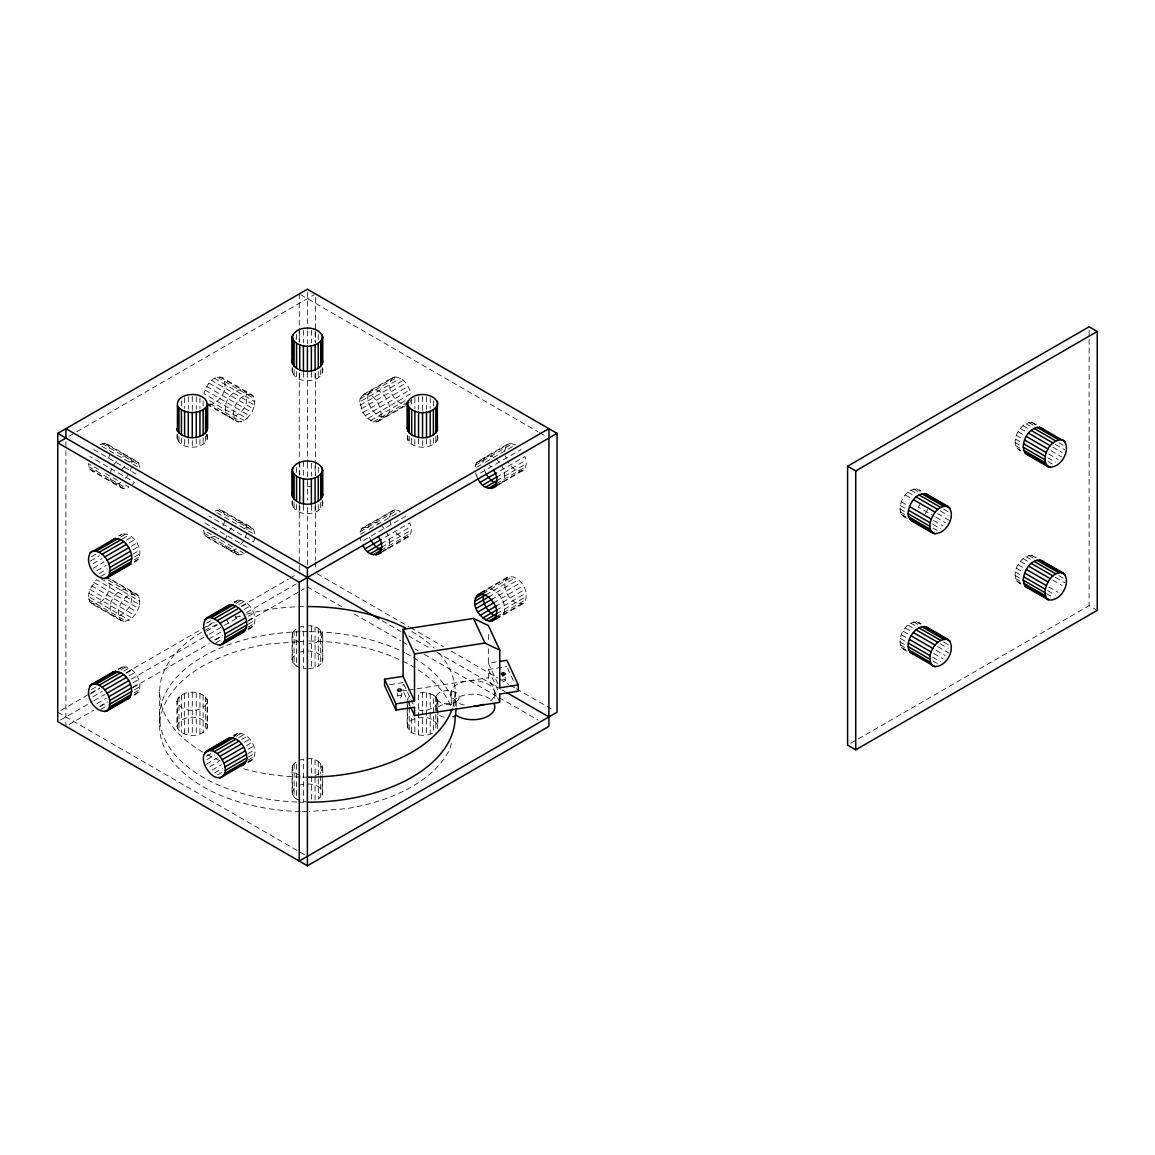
<?xml version="1.0" encoding="UTF-8"?>
<svg xmlns="http://www.w3.org/2000/svg" width="1155" height="1155" viewBox="0 0 1155 1155"><rect width="100%" height="100%" fill="white"/><g stroke="black" fill="none" stroke-linecap="round" stroke-linejoin="round"><path stroke-width="0.75" stroke-dasharray="5 3.75" d="M88.372 596.514L89.83 589.411L96.428 579.767L139.567 604.671C137.69 612.525 130.746 623.498 121.405 620.784L91.563 603.545L89.83 601.943L88.372 596.514L129.086 620.018M139.567 604.671L139.567 598.189L136.752 594.19L106.91 576.966M254.692 405.275L254.692 398.778L251.891 394.779L222.034 377.555C212.693 374.841 205.749 385.813 203.872 393.653L247.011 418.558L251.891 412.508L254.692 405.275L211.553 380.356M907.18 518.35C890.187 512.517 907.108 481.346 921.185 490.976M907.18 651.29C890.187 645.457 907.108 614.287 921.185 623.917M1020.962 451.1C1006.121 444.141 1022.854 415.136 1036.309 424.506M1020.962 584.04C1006.121 577.081 1022.854 548.076 1036.309 557.446M134.038 562.37C148.88 555.411 132.146 526.406 118.691 535.79M134.038 695.31C148.88 688.351 132.146 659.346 118.691 668.731M247.82 629.619C264.813 623.787 247.892 592.631 233.815 602.26M247.82 762.56C264.813 756.727 247.892 725.571 233.815 735.186M359.739 401.81L360.1 398.778L362.915 394.779L392.758 377.555C402.099 374.841 409.043 385.813 410.92 393.653L367.781 418.558L362.915 412.508L359.739 401.81L400.439 378.306M378.725 523.778C373.902 520.053 367.059 523.995 367.882 530.058L400.439 511.246L395.01 509.803L392.758 510.496L362.915 527.72L361.183 529.322L359.739 534.751L366.525 530.838M389.582 517.512L391.04 512.098L392.758 510.496M380.977 552.74L408.119 537.075C412.552 533.827 411.469 527.431 409.837 522.941L379.995 540.179M515.563 444.776L510.135 443.332L507.897 444.025L478.04 461.249L476.322 462.852L474.864 468.28L481.649 464.368M504.706 451.042L506.164 445.628L507.897 444.025M496.101 486.269L524.962 469.002L526.42 463.588L524.962 456.47L495.12 473.709M496.101 619.21L523.244 603.545C531.964 594.363 520.212 574.006 507.897 576.966L479.397 593.41M464.296 705.099A22.061 12.734 0 0 1 457.135 702.341L451.432 696.624L450.681 693.332L451.432 690.026A22.061 12.734 0 0 1 482.934 682.028A22.061 12.734 0 0 1 489.648 701.518M436.229 696.855L436.229 710.484A11.507 6.641 0 0 1 451.273 704.507L451.432 703.669A22.061 12.734 0 0 1 469.868 694.328A22.061 12.734 0 0 1 491.857 700.594M207.626 434.93C209.358 450.999 175.907 451.244 177.451 435.767M176.917 701.273C180.512 689.131 204.031 689.131 207.626 701.273L207.626 726.336C204.031 738.478 180.512 738.478 176.917 726.336L176.917 701.273C180.512 713.415 204.031 713.415 207.626 701.273M176.917 726.336C180.512 714.194 204.031 714.194 207.626 726.336M322.75 368.459C324.483 384.528 291.031 384.774 292.576 369.297M322.75 501.4C324.483 517.469 291.031 517.714 292.576 502.237M296.546 666.132L292.576 662.162L292.056 659.866L292.056 634.802L292.576 632.507L296.546 628.537L296.546 666.132L299.723 667.547M292.056 659.866L292.576 657.57L296.546 653.6M296.546 799.072L294.106 797.239L292.056 792.806L292.056 767.743L292.576 765.447L296.546 761.477L296.546 799.072L299.723 800.473M307.403 625.938C325.234 623.945 327.717 644.36 308.717 643.566M292.056 792.806L294.106 788.374L296.546 786.541M308.717 668.63C314.247 668.37 321.841 666.247 322.75 659.866L322.75 634.802M307.403 758.878C318.535 755.991 329.94 771.684 315.07 775.409M318.26 761.477L318.26 799.072L322.231 795.102L322.75 780.275M407.701 435.767C406.156 451.244 439.607 450.999 437.875 434.93M418.558 734.898L418.558 692.711L426.498 692.711L433.385 695.007L433.385 732.602C425.545 738.464 401.796 734.667 409.231 721.904C417.056 715.364 434.424 715.162 437.875 726.336L437.875 710.224M433.385 695.007C445.844 703.222 427.292 713.429 418.558 709.834M451.273 743.315L450.118 748.411A147.753 85.297 0 0 1 345.634 808.731L309.136 811.503M108.628 458.16L109.711 454.507M110.461 472.655L111.544 469.002M130.342 470.691L131.425 467.039M224.85 520.977L222.034 528.21M225.586 539.125L226.669 535.472M245.466 537.162L246.549 533.509M254.692 538.216L253.609 541.854L208.925 516.068M233.729 737.626L236.53 733.627M409.837 402.546L410.92 400.15M483.368 593.482C493.82 576.1 516.949 616.164 496.664 616.51M919.611 504.749L918.47 507.146L934.366 516.314M927.754 509.442L924.361 515.13M113.262 465.422L118.128 459.358M121.405 470.114L126.27 464.065M128.609 474.286L124.624 479.412M228.387 531.892L232.386 526.752M243.748 540.757L238.883 546.806M409.231 696.84L407.701 698.977L407.701 728.632M131.887 485.028L134.514 482.27L89.83 456.47M121.405 534.216L119.687 535.819L123.657 533.523M392.758 377.555C384.485 386.622 394.562 403.86 405.867 404.827M367.781 418.558C391.17 433.832 380.096 388.268 362.915 394.779M119.687 668.759L121.405 667.157M234.811 602.289L236.53 600.687M507.897 576.966C499.177 586.148 510.929 606.505 523.244 603.545M206.687 404.135L236.53 421.373L241.395 421.806L247.011 418.558M219.017 539.01L203.511 530.058L204.955 535.472L206.687 537.075L236.53 554.313L241.395 554.747L247.011 551.498M69.011 436.258L75.234 432.663M76.793 431.768L314.189 294.713M361.183 396.382L395.01 376.862M120.842 536.916L126.27 533.783M360.1 398.778L397.623 377.122M91.476 556.696L96.125 554.01M122.3 538.894L129.086 534.982M90.292 561.041L99.604 555.671M126.458 540.165L131.887 537.032M360.1 405.275L403.254 380.356M92.934 563.799L102.232 558.428M129.086 542.922L134.514 539.789M361.183 408.913L405.867 383.128M93.107 568.289L103.964 562.023M131.323 546.214L136.752 543.081M362.915 412.508L408.119 386.42M96.905 570.671L106.217 565.3M133.056 549.809L138.484 546.676M365.168 415.8L409.837 390M99.518 573.443L107.271 568.967M132.782 554.241L139.567 550.329M100.788 576.388L108.541 571.913M134.514 556.912L139.943 553.779M370.596 420.608L405.087 400.698M134.139 559.944L139.567 556.811M373.397 421.806L409.375 401.045M134.413 561.561L138.484 559.208M376.01 422.066L408.293 403.442M378.263 421.373L408.119 404.135M118.229 669.597L123.657 666.464M234.71 602.347L238.782 599.994M361.183 529.322L395.01 509.803M476.322 462.852L510.135 443.332M120.842 669.857L126.27 666.724M235.967 603.386L241.395 600.254M360.1 531.719L397.623 510.062M475.239 465.248L512.762 443.592M91.476 689.622L96.125 686.936M123.657 671.055L129.086 667.922M206.601 623.151L211.264 620.466M238.782 604.585L244.21 601.452M512.459 446.566L483.007 463.588C482.184 457.524 489.027 453.583 493.864 457.308M60.868 710.441L99.821 687.947M126.314 672.658L213.559 622.285M241.612 606.086L288.346 579.103M289.905 578.193L296.142 574.598M90.292 693.982L99.604 688.611M126.458 673.105L131.887 669.972M206.976 626.616L214.729 622.141M241.597 606.635L247.011 603.502M92.934 696.739L102.232 691.369M129.086 675.863L134.514 672.73M206.514 631.164L217.371 624.898M244.21 609.392L249.639 606.26M405.867 516.068L361.183 541.854L360.1 538.216M478.04 478.978L476.322 475.384L520.992 449.598M60.464 720.07L92.386 701.648M93.93 700.739L104.845 694.444M131.323 679.154L207.683 635.077M209.243 634.182L240.399 616.178M246.636 612.583L298.048 582.9M96.905 703.612L106.217 698.241M133.056 682.749L138.484 679.616M208.925 638.932L221.341 631.771M248.181 616.279L253.609 613.146M99.518 706.384L107.271 701.908M132.782 687.182L139.567 683.255M214.657 639.913L222.41 635.438M247.906 620.711L254.692 616.784M381.078 543.832L410.92 526.593M496.202 477.362L526.045 460.123M69.011 724.532L93.93 710.137M100.167 706.542L107.964 702.052M132.883 687.658L209.243 643.58M215.465 639.971L221.702 636.376M248.195 621.087L304.285 588.704M100.788 709.329L108.541 704.853M134.514 689.853L139.943 686.72M215.913 642.859L222.107 639.278M248.282 624.162L255.067 620.249M381.439 547.282L411.296 530.058M496.578 480.812L526.42 463.588M134.139 692.885L139.567 689.752M247.906 627.194L254.692 623.281M381.078 550.314L410.92 533.076M496.202 483.844L526.045 466.606M138.484 692.148L134.413 694.502L136.752 693.751M248.181 628.811L253.609 625.678M381.352 551.931L409.837 535.472M495.12 486.241L524.962 469.002M233.353 736.067L238.782 732.934M480.292 593.497L510.135 576.258M235.967 736.327L241.395 733.194M482.906 593.757L512.762 576.518M206.601 756.092L211.264 753.407M238.782 737.525L244.21 734.392M485.721 594.955L515.563 577.717M206.976 759.557L214.729 755.081M241.597 739.575L247.011 736.442M488.522 597.005L518.378 579.767M206.514 764.105L217.371 757.824M244.21 742.333L249.639 739.2M491.149 599.763L520.992 582.539M209.791 766.79L219.089 761.419M246.463 745.625L251.891 742.492M493.387 603.054L523.244 585.816M212.029 770.082L221.341 764.711M248.181 749.22L253.609 746.087M495.12 606.649L524.962 589.411M214.657 772.854L222.41 768.378M247.906 753.652L254.692 749.725M496.202 610.302L526.045 593.064M217.458 774.89L222.107 772.204M248.282 757.102L255.067 753.19M496.578 613.753L526.42 596.514M247.906 760.134L254.692 756.222M496.202 616.784L526.045 599.546M248.181 761.751L253.609 758.618M495.12 619.181L524.962 601.943M850.715 743.3L1089.107 605.668L1095.893 609.58M133.157 464.368L139.943 468.28L138.484 462.852L136.752 461.249L106.91 444.025L104.657 443.332L99.229 444.776L131.8 463.588C132.608 457.524 125.78 453.583 120.943 457.308M129.086 462.014L134.514 460.556L136.752 461.249M120.943 482.386C116.106 486.111 109.277 482.169 110.086 476.12M91.563 470.605L93.8 471.298L99.229 469.854L88.372 463.588L89.83 469.002L91.563 470.605L121.405 487.843L123.657 488.536L129.086 487.078L123.657 483.945M248.282 530.838L255.067 534.751L253.609 529.322L251.891 527.72L222.034 510.496L219.782 509.803L214.354 511.246L246.925 530.058C247.733 523.995 240.904 520.053 236.068 523.778M214.354 536.324L208.925 537.768L206.687 537.075M244.21 528.485L247.011 527.286L251.891 527.72M134.514 561.503L136.752 560.81M478.04 461.249L482.906 460.816L485.721 462.014M523.244 470.605C516.747 473.146 510.958 466.764 507.897 461.74M499.292 483.83C507.449 481.808 504.764 470.691 501.53 465.422M362.915 527.72L365.168 527.027L370.596 528.485M408.119 537.075C403.081 539.298 398.085 535.155 395.01 531.502M384.153 550.3C392.325 548.279 389.639 537.162 386.405 531.892M249.639 627.974L251.891 627.281M249.639 760.914L251.891 760.221M299.723 627.122L303.433 626.241L303.433 668.427L307.403 668.731M299.723 652.2L303.433 651.305M299.723 760.062L303.433 759.182L303.433 801.368L307.403 801.671M299.723 785.126L303.433 784.245M488.348 648.836L488.348 663.158L498.455 661.598M389.61 684.698L403.095 682.619M499.769 702.341L488.348 677.725L488.348 669.424L506.886 666.551M406.647 690.372L403.095 690.921L403.095 684.28M408.422 690.098L488.348 677.725M208.925 404.827C220.23 403.86 230.307 386.622 222.034 377.555M296.965 641.834L269.158 643.941A147.753 85.297 0 0 0 160.502 735.461A147.753 85.297 0 0 0 300.416 811.546M298.654 641.704L303.924 641.299M307.403 486.269L311.374 486.573M307.403 651.001C313.279 651.16 321.696 652.979 322.75 659.866M307.403 783.942C313.279 784.101 321.696 785.92 322.75 792.806M1018.248 449.526L1020.486 450.233L1016.516 447.938M903.109 515.996L905.361 516.689M1018.248 582.466L1020.486 583.16M251.891 394.779C239.561 391.834 227.809 412.191 236.53 421.373M903.109 648.937L905.361 649.63M136.752 594.19C124.437 591.23 112.685 611.587 121.405 620.784M91.563 603.545C102.968 606.144 111.472 590.999 109.711 580.951M299.723 642.469L294.106 639.235L292.056 634.802M299.723 775.409L294.106 772.175L292.056 767.743M1031.343 422.254L1035.414 424.607M1028.73 422.513L1034.158 425.646M1025.914 423.712L1032.7 427.624M1058.875 442.726L1063.524 445.411M1023.113 425.762L1028.542 428.895M1055.396 444.401L1064.708 449.771M1020.486 428.519L1025.914 431.652M1052.768 447.144L1062.066 452.529M1018.248 431.811L1023.677 434.944M1051.036 450.739L1061.893 457.005M1016.516 435.406L1021.944 438.539M1048.783 454.031L1058.096 459.401M1015.433 439.044L1020.861 442.177M1047.729 457.698L1055.482 462.173M1015.057 442.509L1020.486 445.642M1048.018 461.524L1052.667 464.209M1015.433 445.541L1020.861 448.674M916.218 488.724L920.29 491.063L918.47 489.417M1031.343 555.194L1035.414 557.533L1033.595 555.887M913.605 488.984L919.034 492.117M1028.73 555.454L1034.158 558.587M910.79 490.168L916.218 493.301M943.736 509.196L948.399 511.882M1025.914 556.638L1032.7 560.565M1058.875 575.666L1063.524 578.352M907.989 492.218L913.403 495.351M940.271 510.871L948.024 515.347M1023.113 558.688L1028.542 561.821M1055.396 577.341L1064.708 582.712M905.361 494.99L910.79 498.123M937.629 513.614L950.045 520.775M1020.486 561.46L1025.914 564.593M1052.768 580.084L1062.066 585.455M935.911 517.209L945.209 522.58M1018.248 564.752L1023.677 567.885M901.391 501.862L906.819 504.995M933.659 520.501L942.971 525.872M1016.516 568.332L1021.944 571.465M1048.783 586.971L1058.096 592.342M900.308 505.515L907.094 509.427M932.59 524.153L940.343 528.629M1015.433 571.985L1022.218 575.897M1047.729 590.624L1055.482 595.099M899.933 508.98L906.718 512.892M932.894 527.994L939.087 531.574M1015.057 575.45L1020.486 578.583M1046.459 593.569L1054.212 598.045M900.308 512.011L907.094 515.924M1015.433 578.482L1020.861 581.615M901.391 514.408L906.819 517.541M1016.516 580.878L1020.587 583.217M916.218 621.664L920.29 624.003M913.605 621.924L919.034 625.057M910.79 623.108L916.218 626.241M943.736 642.137L948.399 644.822M907.989 625.158L913.403 628.291M940.271 643.797L948.024 648.273M905.361 627.93L910.79 631.063M937.629 646.555L948.486 652.82M903.109 631.207L908.537 634.355M935.911 650.149L945.209 655.52M901.391 634.802L906.819 637.935M933.659 653.441L942.971 658.812M900.308 638.455L907.094 642.368M932.59 657.094L940.343 661.57M300.618 294.713L537.999 431.768M539.558 432.663L545.795 436.258M899.933 641.906L906.718 645.833M932.894 660.934L939.087 664.515M900.308 644.938L907.094 648.865M901.391 647.334L906.819 650.467M219.782 376.862L253.609 396.382M217.169 377.122L254.692 398.778M214.354 378.306L255.067 401.81M208.925 383.128L253.609 408.913M206.687 386.42L251.891 412.508M204.955 390L249.639 415.8M209.705 400.698L244.21 420.608M210.08 403.73L241.395 421.806M206.514 403.442L238.782 422.066M104.657 443.332L138.484 462.852M219.782 509.803L253.609 529.322M102.044 443.592L139.567 465.248M217.169 510.062L254.692 531.719M317.105 573.703L409.029 626.775M410.588 627.67L443.303 646.569M451.1 651.059L497.834 678.057M499.393 678.952L508.749 684.352M510.308 685.247L514.986 687.947M516.53 688.842L553.938 710.441M93.8 449.598L138.484 475.384M382.19 620.683L400.886 631.482M408.682 635.972L430.497 648.561M436.72 652.171L500.606 689.044M502.165 689.954L505.284 691.744M204.955 522.941L249.639 548.74M307.403 586.899L341.678 606.693M354.137 613.883L400.886 640.881M402.445 641.776L407.123 644.476M414.905 648.966L418.023 650.77M424.26 654.365L497.487 696.653M499.047 697.548L537.999 720.041M105.437 473.435L119.384 481.491M220.562 539.905L234.523 547.961M244.21 553.548L236.068 548.856C231.231 552.581 224.402 548.639 225.211 542.59M88.747 466.606L126.27 488.276M203.872 533.076L241.395 554.747M89.83 469.002L123.657 488.536M204.955 535.472L238.782 555.006M106.217 577.154L138.484 595.792M108.238 580.099L139.567 598.189M100.788 578.612L139.943 601.221M93.8 582.539L138.484 608.324M91.563 585.816L136.752 611.919M89.83 589.411L134.514 615.211M88.747 593.064L131.887 617.968M88.747 599.546L126.27 621.217M89.83 601.943L123.657 621.477M57.75 712.231L304.285 854.57M1033.595 422.947L1035.313 424.549M918.47 622.357L920.189 623.945M222.034 510.496L223.752 512.098L225.211 517.512M236.53 554.313L234.811 552.711L233.353 547.282M106.91 444.025L108.628 445.628L110.086 451.042M121.405 487.843L119.687 486.241L118.229 480.812M496.664 459.358L499.292 462.13M489.402 464.989L491.149 466.822M381.54 525.828L384.153 528.6M205.561 433.63L207.626 438.063M486.183 474.286L483.368 467.039M369.326 537.162L371.058 540.757M235.389 616.019L236.53 618.416M226.669 619.528L228.387 623.108M507.594 668.095L514.018 681.941M488.348 663.158L498.339 684.698M488.348 669.424L499.769 694.04M403.802 684.15L410.227 697.995M410.949 699.526L413.086 704.146M403.802 692.451L407.369 700.147M408.09 701.677L410.227 706.297M505.442 455.72L506.164 458.16M475.6 472.958L476.322 475.384M389.957 520.977L391.04 524.63M437.355 435.767L437.875 438.063M322.231 369.297L322.75 371.592M322.231 502.237L322.75 504.533M1089.107 330.388L1089.107 337.592M1089.107 339.382L1089.107 605.668M505.24 677.162L505.24 680.295A1.92 1.112 0 0 1 502.367 681.248M494.816 693.332L494.816 700.147M488.348 634.514L488.348 641.675M456.196 701.619L456.196 706.73M455.142 691.874L455.142 707.38M451.273 690.878L451.273 704.507M437.875 701.273L437.875 708.434M437.355 435.652L437.355 440.358M437.355 698.977L437.355 728.632M435.825 436.229L435.825 442.495M435.825 696.84L435.825 730.769M433.385 400.915L433.385 406.286M433.385 438.063L433.385 444.329M430.209 397.71L430.209 408.451M430.209 439.478L430.209 445.743M430.209 693.592L430.209 709.704M430.209 712.519L430.209 734.017M426.498 396.829L426.498 409.361M426.498 438.785L426.498 446.624M426.498 692.711L426.498 734.898M422.528 396.526L422.528 410.848M422.528 440.661L422.528 446.927M422.528 692.408L422.528 735.201M418.558 396.829L418.558 409.361M418.558 438.785L418.558 446.624M414.847 397.71L414.847 408.451M414.847 439.478L414.847 445.743M414.847 717.89L414.847 734.017M411.671 399.125L411.671 406.286M411.671 438.063L411.671 444.329M411.671 718.28L411.671 732.602M409.231 436.229L409.231 442.495M409.231 700.421L409.231 705.792M409.231 707.495L409.231 730.769M407.701 435.652L407.701 440.358M407.181 701.273L407.181 726.336M401.449 693.217L401.449 696.35A1.92 1.112 0 0 1 398.576 697.317A1.92 1.112 0 0 1 398.576 695.397A1.92 1.112 0 0 1 401.449 696.35M397.609 693.217L397.609 696.35M322.75 767.743L322.75 773.114M322.231 367.622L322.231 373.888M322.231 500.563L322.231 506.828M322.231 632.507L322.231 662.162M322.231 765.447L322.231 774.399M322.231 775.409L322.231 795.102M320.7 369.759L320.7 376.025M320.7 502.699L320.7 508.965M320.7 630.37L320.7 664.298M320.7 763.311L320.7 774.052M320.7 775.756L320.7 797.239M318.26 334.445L318.26 339.815M318.26 371.592L318.26 377.858M318.26 467.385L318.26 472.756M318.26 504.533L318.26 510.799M318.26 628.537L318.26 666.132M315.546 297.528L315.546 342.515M315.546 373.094L315.546 461.249M315.546 463.054L315.546 475.643M315.546 504.432L315.546 560.204M315.546 562.009L315.546 569.198M315.07 331.24L315.07 341.981M315.07 373.007L315.07 379.273M315.07 465.97L315.07 474.922M315.07 505.948L315.07 512.214M315.07 627.122L315.07 667.547M315.07 760.062L315.07 800.473M311.374 330.359L311.374 342.891M311.374 372.329L311.374 380.154M311.374 463.299L311.374 475.831M311.374 505.255L311.374 513.094M311.374 626.241L311.374 668.427M311.374 759.182L311.374 799.578M307.403 292.359L307.403 329.218M307.403 331.009L307.403 343.613M307.403 372.401L307.403 462.361M307.403 462.996L307.403 500.144M307.403 507.334L307.403 564.91M303.433 330.359L303.433 342.891M303.433 372.329L303.433 380.154M303.433 461.509L303.433 475.831M303.433 505.255L303.433 513.094M299.723 331.24L299.723 341.981M299.723 373.007L299.723 379.273M299.723 462.39L299.723 474.922M299.723 505.948L299.723 512.214M299.261 293.933L299.261 326.316M299.261 328.121L299.261 342.515M299.261 373.094L299.261 459.459M299.261 461.249L299.261 475.643M299.261 504.432L299.261 571.003M296.546 334.445L296.546 339.815M296.546 371.592L296.546 377.858M296.546 467.385L296.546 472.756M296.546 504.533L296.546 510.799M294.106 369.759L294.106 376.025M294.106 502.699L294.106 508.965M294.106 630.37L294.106 664.298M294.106 763.311L294.106 797.239M292.576 367.622L292.576 373.888M292.576 500.563L292.576 506.828M292.576 632.507L292.576 662.162M292.576 765.447L292.576 795.102M292.056 368.459L292.056 371.592M292.056 501.4L292.056 504.533M207.106 434.092L207.106 440.358M207.106 698.977L207.106 728.632M205.561 436.229L205.561 442.495M205.561 696.84L205.561 730.769M203.121 400.915L203.121 406.286M203.121 438.063L203.121 444.329M203.121 695.007L203.121 732.602M199.945 397.71L199.945 408.451M199.945 439.478L199.945 445.743M199.945 693.592L199.945 734.017M196.249 396.829L196.249 409.361M196.249 438.785L196.249 446.624M196.249 692.711L196.249 734.898M192.279 396.526L192.279 410.848M192.279 440.661L192.279 446.927M192.279 692.408L192.279 735.201M188.294 396.829L188.294 409.361M188.294 438.785L188.294 446.624M188.294 692.711L188.294 734.898M184.598 397.71L184.598 408.451M184.598 439.478L184.598 445.743M184.598 693.592L184.598 734.017M181.422 400.915L181.422 406.286M181.422 438.063L181.422 444.329M181.422 695.007L181.422 732.602M178.982 436.229L178.982 442.495M178.982 696.84L178.982 730.769M177.451 434.092L177.451 440.358M177.451 698.977L177.451 728.632M176.917 434.93L176.917 438.063M159.65 691.874L159.65 726.336M65.893 441.658L65.893 448.862M65.893 450.652L65.893 726.336M307.403 811.633A147.753 85.297 0 0 1 302.162 811.59M309.136 641.039A147.753 85.297 0 0 1 401.348 660.501M402.922 661.252A147.753 85.297 0 0 1 451.533 707.567M307.403 777.171A147.753 85.297 0 0 1 302.162 777.113M300.416 777.07A147.753 85.297 0 0 1 241.597 768.248M219.912 760.611A147.753 85.297 0 0 1 205.821 753.811M202.934 752.179A147.753 85.297 0 0 1 216.649 624.552M235.115 617.477A147.753 85.297 0 0 1 244.932 614.561M246.607 614.128A147.753 85.297 0 0 1 296.893 606.779M298.654 606.722A147.753 85.297 0 0 1 303.909 606.592M411.873 631.554A147.753 85.297 0 0 1 434.208 648.099M439.03 653.124A147.753 85.297 0 0 1 452.717 707.264M303.909 802.22A147.753 85.297 0 0 1 298.654 802.09M296.893 802.018A147.753 85.297 0 0 1 159.664 715.927A147.753 85.297 0 0 1 300.416 631.727M302.162 631.684A147.753 85.297 0 0 1 307.403 631.641M309.136 631.641A147.753 85.297 0 0 1 404.467 652.618M405.997 653.398A147.753 85.297 0 0 1 454.074 706.658M502.367 679.342A1.92 1.112 0 0 1 505.24 680.295M444.17 717.154A11.507 6.641 0 0 1 439.174 715.277M110.461 605.595C107.545 626.92 131.482 612.309 131.425 599.979C134.341 578.655 110.404 593.266 110.461 605.595M225.586 406.185C222.67 427.509 246.607 412.898 246.549 400.568C249.466 379.259 225.528 393.855 225.586 406.185M368.243 394.086C364.634 404.524 380.962 426.051 389.221 412.681C392.83 402.229 376.501 380.702 368.243 394.086M457.38 700.811L455.431 702.139A11.507 6.641 0 0 1 436.72 699.15A11.507 6.641 0 0 1 449.309 690.618A11.507 6.641 0 0 1 457.38 700.811"/><path stroke-width="1.5" d="M908.075 513.672C908.523 504.547 916.088 491.452 926.613 494.109L948.313 506.641C957.033 515.837 945.281 536.194 932.966 533.235L911.252 520.703L908.451 516.704L908.075 513.672L929.789 526.204L930.15 529.235L932.966 533.235M913.504 654.336C900.38 648.244 913.923 623.31 926.613 627.05L948.313 639.581C957.033 648.778 945.281 669.135 932.966 666.175C924.245 656.978 935.998 636.636 948.313 639.581M929.789 526.204C930.223 517.094 937.802 503.984 948.313 506.641M1048.09 466.764C1039.37 457.582 1051.122 437.225 1063.437 440.185C1072.158 449.367 1060.406 469.724 1048.09 466.764L1026.391 454.233C1016.804 445.123 1031.617 420.925 1043.456 429.241M1023.2 580.142C1023.648 571.018 1031.227 557.923 1041.738 560.579L1063.437 573.111C1072.158 582.308 1060.406 602.665 1048.09 599.705L1026.391 587.173L1024.658 585.571L1023.2 580.142L1044.914 592.674L1046.372 598.102L1048.09 599.705M1044.914 592.674C1045.347 583.564 1052.927 570.455 1063.437 573.111M106.91 578.034C115.63 568.852 103.878 548.495 91.563 551.455C82.842 560.637 94.594 580.994 106.91 578.034L131.323 563.943M106.91 710.975C115.63 701.792 103.878 681.436 91.563 684.395C82.842 693.577 94.594 713.934 106.91 710.975L128.609 698.443C137.33 689.261 125.577 668.904 113.262 671.864L91.563 684.395M126.371 566.195C140.491 560.247 123.758 531.271 111.544 540.526M222.034 644.504C230.755 635.322 219.002 614.965 206.687 617.925C197.967 627.107 209.719 647.464 222.034 644.504L243.748 631.973C252.454 622.79 240.702 602.434 228.387 605.393L206.687 617.925M224.85 773.446C228.459 763.007 212.13 741.481 203.872 754.85C200.263 765.303 216.591 786.829 224.85 773.446L246.549 760.914C248.311 750.866 239.807 735.735 228.387 738.319L206.687 750.866M474.864 601.221C477.766 583.347 498.974 602.578 496.578 613.753C493.661 631.626 472.467 612.395 474.864 601.221L486.111 594.724M207.106 430.959L207.106 405.896C208.997 390.679 175.546 390.679 177.451 405.896L177.451 430.959C183.934 440.257 203.915 440.358 207.626 428.664L207.626 403.6M292.056 337.13C295.651 324.988 319.155 324.988 322.75 337.13L322.75 362.194C319.155 374.335 295.651 374.335 292.056 362.194L292.056 337.13C295.651 349.272 319.155 349.272 322.75 337.13M292.056 362.194L292.576 359.898M292.056 470.071C295.651 457.929 319.155 457.929 322.75 470.071L322.75 495.134C319.155 507.276 295.651 507.276 292.056 495.134L292.056 470.071C295.651 482.213 319.155 482.213 322.75 470.071M292.056 495.134L292.576 492.839M407.181 403.6C410.776 391.458 434.28 391.458 437.875 403.6C434.28 415.742 410.776 415.742 407.181 403.6L407.181 428.664C410.285 441.513 438.64 440.791 437.355 426.368M407.181 428.664L407.701 426.368M241.496 765.606L243.748 764.913L246.549 760.914M177.451 405.896C183.963 414.833 200.58 414.833 207.106 405.896M111.544 673.452L113.262 671.864M226.669 606.981L228.387 605.393M362.915 545.449C371.029 563.019 389.423 552.393 378.263 536.584M478.04 478.978C486.154 496.549 504.547 485.923 493.387 470.114M226.669 739.922L228.387 738.319M456.196 708.434L455.431 715.768A11.507 6.641 0 0 1 452.962 716.75M299.261 582.192L57.75 442.769L65.893 438.063L65.893 428.664L307.403 568.101L548.914 428.664L548.914 726.336L307.403 865.774L57.75 721.63L57.75 433.37L307.403 289.226L557.042 433.37L557.042 712.231L299.261 861.067L299.261 582.192L557.042 433.37M89.83 553.057L115.514 538.23M96.428 551.022L118.128 538.49M99.229 552.22L120.943 539.674M102.044 554.256L123.744 541.724M104.657 557.028L126.371 544.496M106.91 560.319L128.609 547.788M108.628 563.914L130.342 551.368M109.711 567.553L131.425 555.021M110.086 571.018L131.8 558.486M109.711 574.049L131.425 561.518M104.657 578.742L130.342 563.914M89.83 685.998L115.514 671.171M204.955 619.528L230.639 604.7M96.428 683.962L118.128 671.43M211.553 617.492L233.252 604.96M99.229 685.146L120.943 672.614M214.354 618.676L236.068 606.144M102.044 687.196L123.744 674.664M217.169 620.726L238.883 608.194M104.657 689.968L126.371 677.436M219.782 623.498L241.496 610.966M106.91 693.26L128.609 680.714M108.628 696.84L130.342 684.309M223.752 630.37L245.466 617.838M365.168 548.74L381.063 539.558M480.292 482.27L496.188 473.088M109.711 700.493L131.425 687.961M224.85 634.023L246.549 621.491M367.781 551.498L382.117 543.225M482.906 485.028L497.256 476.755M110.086 703.958L131.8 691.412M225.211 637.488L246.925 624.942M370.596 553.548L381.829 547.066M485.721 487.078L496.953 480.596M109.711 706.976L131.425 694.444M224.85 640.505L246.549 627.974M373.397 554.747L381.54 550.04L375.924 546.806L371.058 540.757M488.522 488.276L496.664 483.57L491.048 480.336L486.183 474.286M104.657 711.668L130.342 696.84M219.782 645.197L245.466 630.37M376.01 555.006L380.082 552.653M491.149 488.536L496.578 485.403M378.263 554.313L380.977 552.74M493.387 487.843L496.101 486.269M204.955 752.454L230.639 737.626M476.322 595.792L480.393 593.439M211.553 750.418L233.252 737.886M475.239 598.189L483.368 593.482C481.88 602.838 487.829 613.132 496.664 616.51L488.522 621.217M214.354 751.616L236.068 739.085M217.169 753.666L238.883 741.135M475.239 604.671L489.576 596.399M219.782 756.438L241.496 743.892M476.322 608.324L492.218 599.156M222.034 759.716L243.748 747.184M478.04 611.919L493.936 602.737M223.752 763.311L245.466 750.779M480.292 615.211L496.188 606.029M224.85 766.963L246.549 754.432M482.906 617.968L497.256 609.696M225.211 770.414L246.925 757.882M485.721 620.018L496.953 613.536M219.782 778.138L245.466 763.311M491.149 621.477L496.578 618.344M847.597 466.23L1089.107 326.793L1097.25 331.485L1097.25 610.36L855.74 749.797L847.597 745.091L847.597 466.23L855.74 470.922L1097.25 331.485M241.496 632.666L243.748 631.973M126.371 699.136L128.609 698.443M403.095 676.339L384.557 679.212L395.977 703.828L414.515 700.955L403.095 676.339L403.095 629.345L473.521 618.445L488.348 625.562L499.769 650.164L499.769 687.774L518.306 684.901L518.306 691.166L499.769 694.04L499.769 702.341L414.515 715.523L410.949 707.842M403.095 629.345L414.515 653.961L484.941 643.061L499.769 650.164M500.144 661.339L506.886 660.285L518.306 684.901M384.557 679.212L384.557 685.478L395.977 710.094L414.515 707.221L414.515 715.523M1026.391 454.233L1028.629 454.926M911.252 520.703L913.504 521.396M1026.391 587.173L1028.629 587.866M1039.486 426.946L1065.17 441.773M1036.872 427.206L1058.572 439.737M1034.057 428.404L1055.771 440.936M1031.256 430.454L1052.956 442.986M1028.629 433.212L1050.343 445.758M1026.391 436.503L1048.09 449.035M1024.658 440.098L1046.372 452.63M1023.575 443.751L1045.289 456.283M1023.2 447.202L1044.914 459.733M1023.575 450.233L1045.289 462.765M1024.658 452.63L1050.343 467.457M924.361 493.416L950.045 508.243M1039.486 559.886L1065.17 574.714M921.748 493.676L943.447 506.208M1036.872 560.146L1058.572 572.678M918.932 494.874L940.646 507.406M1034.057 561.344L1055.771 573.876M916.117 496.924L937.831 509.456M1031.256 563.395L1052.956 575.926M913.504 499.682L935.218 512.214M1028.629 566.152L1050.343 578.684M1026.391 569.444L1048.09 581.976M909.534 506.569L931.248 519.1M1024.658 573.039L1046.372 585.571M908.451 510.221L930.15 522.753M1023.575 576.692L1045.289 589.223M908.451 516.704L930.15 529.235M1023.575 583.174L1045.289 595.706M909.534 519.1L935.218 533.928M1024.658 585.571L1048.783 599.503M924.361 626.356L950.045 641.184M921.748 626.616L943.447 639.148M918.932 627.815L940.646 640.346M916.117 629.865L937.831 642.397M913.504 632.622L935.218 645.154M911.252 635.914L932.966 648.446M909.534 639.509L931.248 652.041M908.451 643.162L930.15 655.694M908.075 646.612L929.789 659.144M908.451 649.644L930.15 662.176M909.534 652.041L935.218 666.868M57.75 433.37L379.071 618.878M506.843 692.654L548.914 716.937M456.196 715.248L457.135 715.97A22.061 12.734 0 0 0 483.772 717.991A22.061 12.734 0 0 0 494.051 703.669M1041.738 560.579L1043.456 562.182M926.613 494.109L928.331 495.712M926.613 627.05L928.331 628.652M473.521 618.445L484.941 643.061M322.231 359.898L322.75 362.194M322.231 492.839L322.75 495.134M176.917 428.664L177.451 430.959M855.74 470.922L855.74 749.797M502.829 672.961A1.92 1.112 0 0 0 501.963 674.809A1.92 1.112 0 0 0 505.183 674.318A1.92 1.112 0 0 0 502.829 672.961L502.829 676.094M437.355 401.305L437.355 430.959M435.825 408.033L435.825 433.096M433.385 409.866L433.385 434.93M430.209 411.267L430.209 436.345M426.498 412.162L426.498 437.225M422.528 412.465L422.528 437.528M418.558 412.162L418.558 437.225M414.847 411.267L414.847 436.345M414.515 653.961L414.515 700.955M411.671 409.866L411.671 434.93M409.231 408.033L409.231 433.096M407.701 401.305L407.701 430.959M395.977 703.828L395.977 710.094M322.231 334.834L322.231 364.489M322.231 467.775L322.231 497.43M320.7 341.562L320.7 366.626M320.7 474.503L320.7 499.566M318.26 343.396L318.26 368.459M318.26 476.336L318.26 501.4M315.07 344.811L315.07 369.874M315.07 477.737L315.07 502.8M311.374 345.692L311.374 370.755M311.374 478.632L311.374 503.696M307.403 345.995L307.403 371.058M307.403 568.101L307.403 865.774M303.433 345.692L303.433 370.755M303.433 478.632L303.433 503.696M299.723 344.811L299.723 369.874M299.723 477.737L299.723 502.8M296.546 343.396L296.546 368.459M296.546 476.336L296.546 501.4M294.106 341.562L294.106 366.626M294.106 474.503L294.106 499.566M292.576 334.834L292.576 364.489M292.576 467.775L292.576 497.43M205.561 408.033L205.561 433.096M203.121 409.866L203.121 434.93M199.945 411.267L199.945 436.345M196.249 412.162L196.249 437.225M192.279 412.465L192.279 437.528M188.294 412.162L188.294 437.225M184.598 411.267L184.598 436.345M181.422 409.866L181.422 434.93M178.982 408.033L178.982 433.096M452.154 708.953A147.753 85.297 0 0 1 307.403 777.171M307.403 606.563A147.753 85.297 0 0 1 405.997 628.334M455.142 716.937A147.753 85.297 0 0 1 307.403 802.234M483.772 704.362A22.061 12.734 0 0 1 474.185 706.037M398.172 690.863A1.92 1.112 0 0 0 401.391 690.372A1.92 1.112 0 0 0 399.038 689.015A1.92 1.112 0 0 0 398.172 690.863"/></g></svg>
